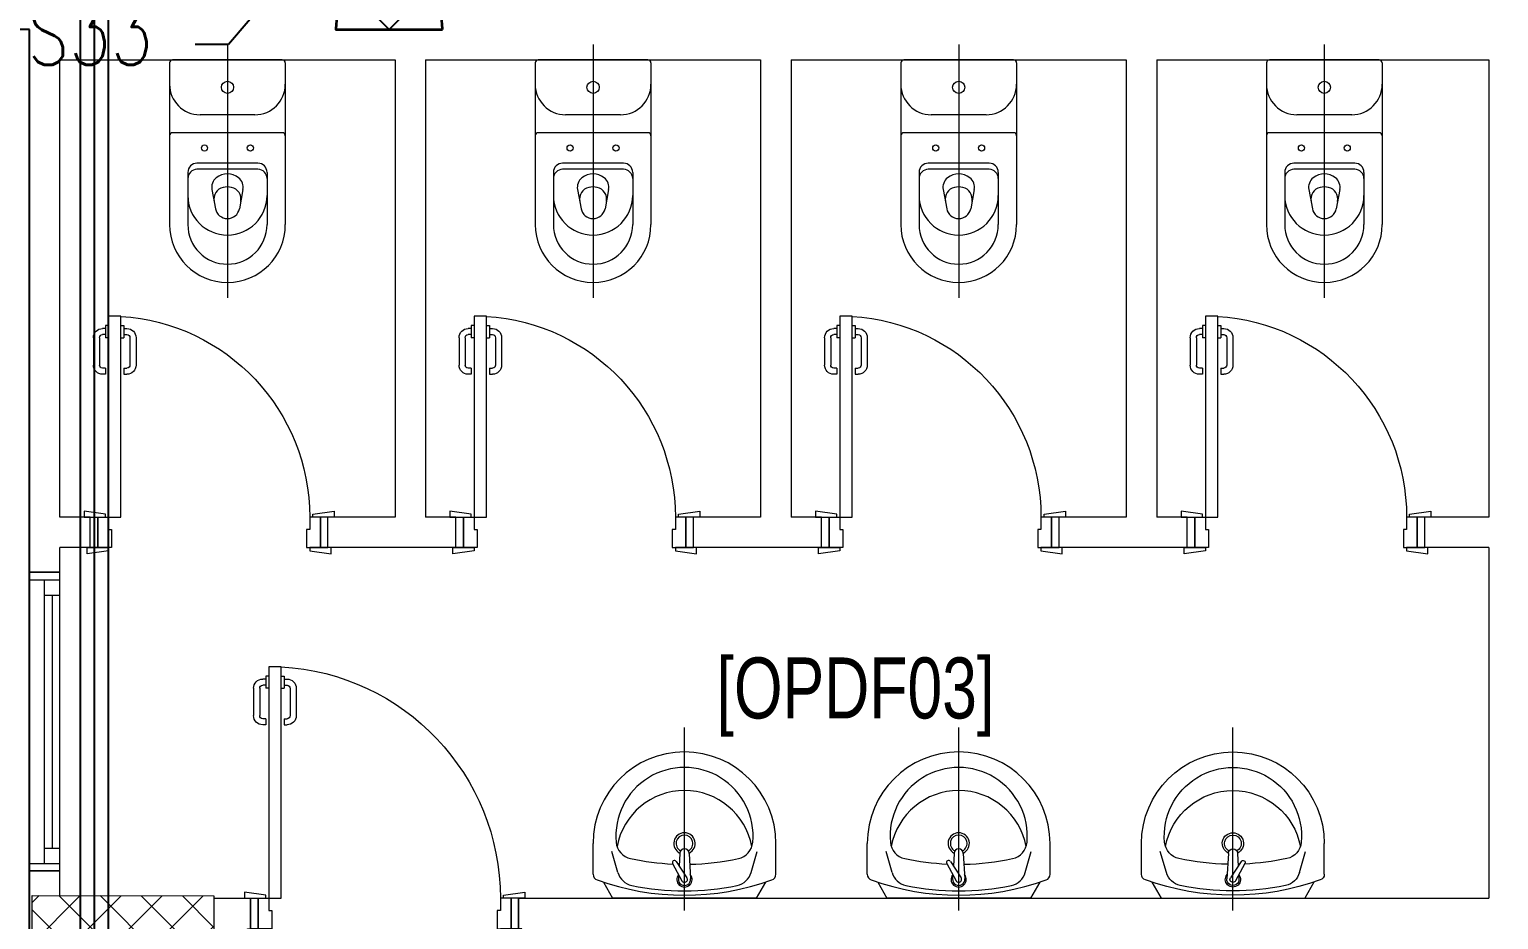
# Model space of a CAD drawing. Extents: x -12260 to 57327, y -29287 to 19916.
# Drawn here: x 5386 to 10208, y -5630 to -2710 of the extents above; entities that cross this region are included whole.
import ezdxf
from ezdxf import colors
from ezdxf.entities.mleader import LeaderData, LeaderLine
from ezdxf.enums import TextEntityAlignment as Align
from ezdxf.math import Vec2, Vec3

# ---------------------------------------------------------------- set-up
doc = ezdxf.new("R2010")
doc.units = 0
doc.header["$LTSCALE"] = 0.25
doc.linetypes.add('DASHDOT', pattern=[25.4, 12.7, -6.35, 0, -6.35])
doc.linetypes.add('HIDDEN', pattern=[9.525, 6.35, -3.175])
for name, color, linetype, lineweight in [('01-First Floor-FUR$0$72_EGR_BASE_TEXT', 252, 'Continuous', 5), ('01-First Floor-FUR$0$Aluminum', 251, 'Continuous', 5), ('01-First Floor-FUR$0$C-HYDR-CTCH', 251, 'Continuous', 5), ('01-First Floor-FUR$0$Hatch', 252, 'Continuous', 5), ('01-First Floor-FUR$0$SANIT', 250, 'Continuous', 5), ('01-First Floor-FUR$0$Walls', 251, 'Continuous', 5), ('01-First Floor-FUR$0$Wooden Joinery', 251, 'Continuous', 5), ('E-LITE-CIRC @ 100', 6, 'Continuous', 25), ('E-LITE-CLNG-CNDT', 6, 'DASHDOT', 35), ('E-LITE-EXIT-NUMB', 6, 'Continuous', 25), ('E-POWR-FLOR-CNDT', 6, 'HIDDEN', 25), ('E-POWR-WALL @ 100', 4, 'Continuous', 35)]:
    doc.layers.add(name, color=color, linetype=linetype, lineweight=lineweight)
doc.layers.add('01-First Floor-FUR$0$FALSE CEILING', color=251, linetype='Continuous')
doc.styles.add('01-First Floor-FUR$0$X3G_ENTITY_9F38', font='swisscl.ttf', dxfattribs={"height": 0.2})
doc.styles.add('DC_SIMPLEX', font='SIMPLEX.shx', dxfattribs={"width": 0.7})

# ---------------------------------------------------------------- blocks, each defined once
blk = doc.blocks.new('01-First Floor-FUR$0$A$C72370EFE')
at = {"layer": '01-First Floor-FUR$0$Wooden Joinery'}
for p, q in [((-0.01, -0.04), (-0.02, -0.04)), ((-0.01, -0.03), (-0.01, -0.07)), ((0, -0.03), (-0.01, -0.03)), ((0.04, -0.03), (0.05, -0.03)), ((0.05, -0.03), (0.05, -0.07)), ((0.05, -0.04), (0.06, -0.04)), ((-0.05, -0.07), (-0.05, -0.16)), ((-0.03, -0.07), (-0.03, -0.16)), ((-0.01, -0.06), (-0.02, -0.06)), ((0, -0.07), (-0.01, -0.07)), ((0.04, -0.07), (0.05, -0.07)), ((0.05, -0.06), (0.06, -0.06)), ((0.07, -0.07), (0.07, -0.16)), ((0.09, -0.07), (0.09, -0.16)), ((-0.01, -0.17), (-0.02, -0.17)), ((-0.01, -0.19), (-0.02, -0.19)), ((-0.01, -0.17), (-0.01, -0.19)), ((0.05, -0.17), (0.06, -0.17)), ((0.05, -0.17), (0.05, -0.19)), ((0.05, -0.19), (0.06, -0.19))]:
    blk.add_line(p, q, dxfattribs=at)
for centre, radius, start, end in [((-0.02, -0.07), 0.03, 90, 180), ((0.06, -0.07), 0.03, 0, 90), ((-0.02, -0.07), 0.01, 90, 180), ((0.06, -0.07), 0.01, 0, 90), ((-0.02, -0.16), 0.03, 180, 270), ((-0.02, -0.16), 0.01, 180, 270), ((0.06, -0.16), 0.01, 270, 0), ((0.06, -0.16), 0.03, 270, 0)]:
    blk.add_arc(centre, radius, start, end, dxfattribs=at)
blk = doc.blocks.new('01-First Floor-FUR$0$A$C268A7CF0')
at = {"layer": '01-First Floor-FUR$0$Wooden Joinery'}
for points in [[(80, 758.8), (80, 768.8), (10, 778.8), (10, 758.8)], [(740, 758.8), (740, 768.8), (810, 778.8), (810, 758.8)], [(70, 658.8), (70, 648.8), (0, 638.8), (0, 658.8)], [(120, 658.8), (120, 0), (80, 0), (80, 658.8)], [(750, 658.8), (750, 648.8), (820, 638.8), (820, 658.8)]]:
    blk.add_lwpolyline(points, close=True, dxfattribs=at)
for points in [[(45, 658.8), (45, 758.8), (20, 758.8), (20, 658.8), (45, 658.8)], [(45, 658.8), (80, 658.8), (80, 698.8), (90, 698.8), (90, 758.8), (45, 758.8), (45, 658.8)], [(775, 658.8), (740, 658.8), (740, 698.8), (730, 698.8), (730, 758.8), (775, 758.8), (775, 658.8)], [(775, 658.8), (775, 758.8), (800, 758.8), (800, 658.8), (775, 658.8)]]:
    blk.add_lwpolyline(points, dxfattribs=at)
blk.add_arc((80, 658.8), 660, 273.4748, 0, dxfattribs=at)
at = {"layer": '01-First Floor-FUR$0$Wooden Joinery', "xscale": 999.9999999998854, "yscale": 999.9999999998854, "zscale": 999.9999999998854, "rotation": 180}
blk.add_blockref('01-First Floor-FUR$0$A$C72370EFE', (120, 0), dxfattribs=at)
blk = doc.blocks.new('01-First Floor-FUR$0$A$C5FCA3E6B')
at = {"layer": '01-First Floor-FUR$0$Wooden Joinery'}
for points in [[(80, 858.9), (80, 868.9), (10, 878.9), (10, 858.9)], [(840, 858.9), (840, 868.9), (910, 878.9), (910, 858.9)], [(70, 758.9), (70, 748.9), (0, 738.9), (0, 758.9)], [(120, 758.9), (120, 0), (80, 0), (80, 758.9)], [(850, 758.9), (850, 748.9), (920, 738.9), (920, 758.9)]]:
    blk.add_lwpolyline(points, close=True, dxfattribs=at)
for points in [[(45, 758.9), (45, 858.9), (20, 858.9), (20, 758.9), (45, 758.9)], [(45, 758.9), (80, 758.9), (80, 798.9), (90, 798.9), (90, 858.9), (45, 858.9), (45, 758.9)], [(875, 758.9), (840, 758.9), (840, 798.9), (830, 798.9), (830, 858.9), (875, 858.9), (875, 758.9)], [(875, 758.9), (875, 858.9), (900, 858.9), (900, 758.9), (875, 758.9)]]:
    blk.add_lwpolyline(points, dxfattribs=at)
blk.add_arc((80, 758.9), 760, 273.0171, 0, dxfattribs=at)
at = {"layer": '01-First Floor-FUR$0$Wooden Joinery', "xscale": 999.9999999998854, "yscale": 999.9999999998854, "zscale": 999.9999999998854, "rotation": 180}
blk.add_blockref('01-First Floor-FUR$0$A$C72370EFE', (120, 0), dxfattribs=at)
blk = doc.blocks.new('01-First Floor-FUR$0$WC manta')
at = {"layer": '01-First Floor-FUR$0$SANIT'}
for p, q in [((-0.13, 0.18), (-0.13, -0.18)), ((-0.12, 0.19), (0.41, 0.19)), ((0.109, 0.18), (0.109, -0.18)), ((0.209, 0.1), (0.209, -0.1)), ((0.229, 0.1), (0.229, -0.1)), ((0.239, 0.13), (0.41, 0.13)), ((0.05, 0.09), (0.05, -0.09)), ((0.2955, 0.051), (0.3581, 0.0393)), ((-0.18, 0), (0.65, 0)), ((0.2955, -0.051), (0.3581, -0.0393)), ((0.239, -0.13), (0.41, -0.13)), ((-0.12, -0.19), (0.41, -0.19))]:
    blk.add_line(p, q, dxfattribs=at)
for centre, radius in [((0.159, 0.0752), 0.01), ((-0.04, 0), 0.02), ((0.159, -0.0753), 0.01)]:
    blk.add_circle(centre, radius, dxfattribs=at)
for centre, radius, start, end in [((-0.12, 0.18), 0.01, 90, 180), ((-0.05, 0.09), 0.1, 0, 90), ((0.119, 0.18), 0.01, 90, 180), ((0.41, 0), 0.19, 270, 90), ((0.239, 0.1), 0.03, 90, 180), ((0.259, 0.1), 0.03, 90, 180), ((0.3147, 0), 0.13, 270, 90), ((0.41, 0), 0.13, 270, 90), ((0.2882, 0.0117), 0.04, 79.4289, 141.525), ((0.3029, 0), 0.0588, 141.525, 218.475), ((0.3454, 0), 0.0588, 166.4176, 193.5824), ((0.3271, 0.0044), 0.04, 79.4289, 166.4176), ((0.3507, 0), 0.04, 280.5711, 79.4289), ((0.2882, -0.0117), 0.04, 218.475, 280.5711), ((0.3271, -0.0044), 0.04, 193.5824, 280.5711), ((-0.05, -0.09), 0.1, 270, 0), ((0.239, -0.1), 0.03, 180, 270), ((0.259, -0.1), 0.03, 180, 270), ((-0.12, -0.18), 0.01, 180, 270), ((0.119, -0.18), 0.01, 180, 270)]:
    blk.add_arc(centre, radius, start, end, dxfattribs=at)
blk = doc.blocks.new('01-First Floor-FUR$0$lav-manta 60')
at = {"layer": '01-First Floor-FUR$0$SANIT'}
for p, q in [((-0.2658, -0.0529), (-0.2358, 0)), ((-0.2358, 0), (0.2358, 0)), ((0, 0.04), (0, -0.56)), ((0.2658, -0.0529), (0.2358, 0)), ((-0.3, -0.0789), (-0.3, -0.18)), ((-0.2185, -0.0841), (-0.2383, -0.1537)), ((-0.015, -0.1473), (-0.0199, -0.064)), ((0.0274, -0.121), (-0.0078, -0.0673)), ((0.0389, -0.1142), (0.0087, -0.0575)), ((0.0191, -0.077), (0.0199, -0.064)), ((0.2185, -0.0841), (0.2383, -0.1537)), ((0.3, -0.0789), (0.3, -0.18)), ((0.015, -0.1473), (0.0174, -0.1057))]:
    blk.add_line(p, q, dxfattribs=at)
for centre, radius, start, end in [((0, -0.8557), 0.8457, 70.1771, 109.8229), ((-0.1608, -0.1006), 0.06, 101.8086, 164.0794), ((0, -0.8696), 0.8457, 78.1914, 101.8086), ((0, -0.0617), 0.025, 320.7474, 220.368), ((0, -0.0617), 0.02, 353.2671, 186.682), ((0.1608, -0.1006), 0.06, 15.9206, 78.1914), ((-0.28, -0.0789), 0.02, 109.8229, 180), ((0, -0.0617), 0.00966, 25.4127, 215.9577), ((0.28, -0.0789), 0.02, 0, 70.1771), ((-0.1645, -0.189), 0.06, 102.0883, 174.8142), ((0, -0.9572), 0.8457, 91.1572, 102.0883), ((0, -0.9572), 0.8457, 88.5486, 88.844), ((0.0332, -0.1176), 0.00666, 210.6852, 30.6852), ((0, -0.9572), 0.8457, 77.9117, 87.4274), ((0.1645, -0.189), 0.06, 5.1858, 77.9117), ((0, -0.18), 0.3, 180, 0), ((0, -0.2039), 0.2252, 174.8142, 5.1858), ((0, -0.1282), 0.2252, 190.6097, 349.3903), ((0, -0.18), 0.035, 115.3106, 64.6894), ((0, -0.18), 0.0275, 117.1496, 62.8504), ((0, -0.1473), 0.015, 180, 0)]:
    blk.add_arc(centre, radius, start, end, dxfattribs=at)
blk = doc.blocks.new('01-First Floor-FUR$0$A$C76ae8329')
at = {"layer": '01-First Floor-FUR$0$Aluminum'}
for p, q in [((202.1, 404.6), (1182.1, 404.6)), ((227.1, 404.6), (227.1, 304.6)), ((1157.1, 404.6), (1157.1, 304.6)), ((227.1, 354.6), (1157.1, 354.6)), ((277.1, 354.6), (277.1, 304.6)), ((1107.1, 354.6), (1107.1, 304.6)), ((202.1, 304.6), (1182.1, 304.6)), ((1107.1, 329.6), (277.1, 329.6))]:
    blk.add_line(p, q, dxfattribs=at)
at = {"layer": '01-First Floor-FUR$0$Walls'}
for p, q in [((202.1, 304.6), (202.1, 404.6)), ((202.1, 304.6), (202.1, 404.6)), ((202.1, 404.6), (202.1, 304.6)), ((1182.1, 304.6), (1182.1, 404.6)), ((1182.1, 304.6), (1182.1, 404.6)), ((1182.1, 404.6), (1182.1, 304.6))]:
    blk.add_line(p, q, dxfattribs=at)
blk = doc.blocks.new('01-First Floor-FUR')
at = {"layer": '01-First Floor-FUR$0$Hatch'}
h = blk.add_hatch(dxfattribs=at)
h.set_pattern_fill('ANSI37', color=256, scale=30)
h.set_pattern_definition([(45, (-1823.345, -13062.25), (-67.35192, 67.35192), []), (135, (-1823.345, -13062.25), (-67.35192, -67.35192), [])])
h.paths.add_polyline_path([(49129.3, 8855.6), (48525.4, 8847.5), (48529.3, 8559.1), (49133.2, 8567.2)])
h.paths.add_polyline_path([(41968.6, 8847.9), (41385, 8842.5), (41365.1, 8551.1), (41948.6, 8556.5)])
h.paths.add_polyline_path([(27591.6, 8840.5), (26992.5, 8836.4), (26986.8, 8543.4), (27585.9, 8547.5)])
h.paths.add_polyline_path([(34776.8, 8842.7), (34175.6, 8835.2), (34167.4, 8549.5), (34768.6, 8557)])
h.paths.add_polyline_path([(20372.4, 8849.8), (19765.9, 8827.9), (19780.4, 8535.4), (20386.9, 8557.2)])
h.paths.add_polyline_path([(13635.8, 8839.4), (12413.8, 8863.3), (12407.4, 8567.2), (13629.3, 8543.3)])
h.paths.add_polyline_path([(13649.8, 1639.3), (12434.8, 1623.6), (12421.4, 1331.2), (13636.4, 1346.9)])
h.paths.add_polyline_path([(13623.8, -5553.9), (12420.7, -5569.8), (12415, -5862.9), (13618.1, -5846.9)])
h.paths.add_polyline_path([(13642.3, -12752.6), (12445.6, -12764), (12448.4, -13058.5), (13645.1, -13047)])
h.paths.add_polyline_path([(6007.3, -12750.5), (5403.7, -12754.2), (5414.4, -13039.6), (6017.9, -13035.9)])
h.paths.add_polyline_path([(5991.8, -5552.5), (5395, -5550.9), (5394.9, -5852.1), (5991.7, -5853.6)])
h.paths.add_polyline_path([(6001.7, 1637.1), (5382.4, 1638.3), (5371.8, 1335.4), (5991.1, 1334.1)])
h.paths.add_polyline_path([(5978.4, 8816.5), (5377.7, 8830.9), (5374.1, 8541.3), (5974.8, 8526.8)])
h.paths.add_polyline_path([(-1220.7, 8814.6), (-1823.3, 8837.3), (-1821.5, 8549), (-1218.8, 8526.3)])
h.paths.add_polyline_path([(-1213, -5563.7), (-1815, -5570.7), (-1811.6, -5862.3), (-1209.6, -5855.3)])
h.paths.add_polyline_path([(-1195.5, -12758.3), (-1793.9, -12759.3), (-1789, -13060), (-1190.6, -13059)])
h.paths.add_polyline_path([(20391.2, -12745), (19785.5, -12758), (19791.3, -13059.2), (20396.9, -13046.2)])
h.paths.add_polyline_path([(20384.7, -5552.6), (19790.3, -5570.1), (19792.4, -5866.7), (20386.8, -5849.1)])
h.paths.add_polyline_path([(20376, 1655.5), (19777, 1647.8), (19781.1, 1347.6), (20380, 1355.3)])
h.paths.add_polyline_path([(27576.3, 1640.2), (26974.4, 1644.9), (26978.6, 1352.8), (27580.6, 1348.1)])
h.paths.add_polyline_path([(27580.1, -5542.5), (26976.2, -5560), (26989.7, -5860.1), (27589.8, -5839.1)])
h.paths.add_polyline_path([(27596.2, -12758.5), (26992.3, -12751.9), (26990, -13037.6), (27593.8, -13044.2)])
h.paths.add_polyline_path([(34794.7, -12748), (34197.4, -12762.6), (34206.4, -13062.3), (34803.7, -13047.7)])
h.paths.add_polyline_path([(34787.4, -5559.7), (34186.1, -5557.7), (34187.2, -5855), (34788.5, -5856.9)])
h.paths.add_polyline_path([(34750.9, 1644.2), (34170.1, 1648.9), (34189.8, 1359), (34770.6, 1354.3)])
h.paths.add_polyline_path([(41954.3, 1643.4), (41356.7, 1657.2), (41358.7, 1365.3), (41956.3, 1351.5)])
h.paths.add_polyline_path([(41955.3, -5555.1), (41386.9, -5562.7), (41388.7, -5856.9), (41957.1, -5849.3)])
h.paths.add_polyline_path([(41992.3, -12752.3), (41387.1, -12754.9), (41388.4, -13059.5), (41993.7, -13056.8)])
h.paths.add_polyline_path([(49166.6, -12752.8), (48578.6, -12736.7), (48565.4, -13043.9), (49153.3, -13060)])
h.paths.add_polyline_path([(49150.8, -5553.4), (48547.6, -5552.3), (48545.6, -5848.8), (49148.8, -5849.9)])
at = {"layer": '01-First Floor-FUR$0$C-HYDR-CTCH', "elevation": 0, "flags": 128}
blk.add_lwpolyline([(5395, -5550.9), (5991.8, -5552.5), (5991.7, -5853.6), (5394.9, -5852.1), (5395, -5550.9)], dxfattribs=at)
at = {"layer": '01-First Floor-FUR$0$FALSE CEILING'}
blk.add_lwpolyline([(5386, -2710), (-1584, -2710), (-1584.1, -12827.2), (5385.9, -12827.2)], close=True, dxfattribs=at)
at = {"layer": '01-First Floor-FUR$0$Walls'}
for p, q in [((5386, -6060), (5386, -2710)), ((5486, -4310), (5486, -2810)), ((5486, -2810), (6586, -2810)), ((6586, -2810), (6586, -4310)), ((6686, -2810), (7786, -2810)), ((6686, -2810), (6686, -4310)), ((7786, -2810), (7786, -4310)), ((7886, -2810), (8986, -2810)), ((7886, -2810), (7886, -4310)), ((8986, -2810), (8986, -4310)), ((9086, -2810), (10176, -2810)), ((9086, -2810), (9086, -4310)), ((10176, -2810), (10176, -4310)), ((5586, -4310), (5486, -4310)), ((5586, -4410), (5586, -4310)), ((6366, -4410), (6366, -4310)), ((6586, -4310), (6366, -4310)), ((6786, -4310), (6686, -4310)), ((6786, -4410), (6786, -4310)), ((7786, -4310), (7566, -4310)), ((7566, -4410), (7566, -4310)), ((7986, -4310), (7886, -4310)), ((7986, -4410), (7986, -4310)), ((8986, -4310), (8766, -4310)), ((8766, -4410), (8766, -4310)), ((9186, -4310), (9086, -4310)), ((9186, -4410), (9186, -4310)), ((10176, -4310), (9966, -4310)), ((9966, -4410), (9966, -4310)), ((5586, -4410), (5486, -4410)), ((5486, -5551.1), (5486, -4410)), ((6786, -4410), (6366, -4410)), ((7986, -4410), (7566, -4410)), ((9186, -4410), (8766, -4410)), ((10176, -4410), (9966, -4410)), ((10176, -4410), (10176, -5560)), ((5991.8, -5560, 0), (6111.8, -5560, 0)), ((6111.8, -5560, 0), (6111.8, -5660, 0)), ((6991.8, -5560, 0), (6991.8, -5660, 0)), ((6991.8, -5560, 0), (10176, -5560))]:
    blk.add_line(p, q, dxfattribs=at)
at = {"rotation": 90}
blk.add_blockref('01-First Floor-FUR$0$A$C76ae8329', (5790.6, -5672.7), dxfattribs=at)
at = {"layer": '01-First Floor-FUR$0$SANIT'}
for name, p, xscale, yscale, zscale, rotation in [('01-First Floor-FUR$0$WC manta', (6036, -2940), 999.9999999999995, 999.9999999999995, 999.9999999999995, 270), ('01-First Floor-FUR$0$WC manta', (7236, -2940), 999.9999999999995, 999.9999999999995, 999.9999999999995, 270), ('01-First Floor-FUR$0$WC manta', (8436, -2940), 999.9999999999995, 999.9999999999995, 999.9999999999995, 270), ('01-First Floor-FUR$0$WC manta', (9636, -2940), 999.9999999999995, 999.9999999999995, 999.9999999999995, 270), ('01-First Floor-FUR$0$lav-manta 60', (7536, -5560.1), 1000.000000000223, 1000.000000000223, 1000.000000000223, 180), ('01-First Floor-FUR$0$lav-manta 60', (8436, -5560.1), 1000.000000000223, 1000.000000000223, 1000.000000000223, 180), ('01-First Floor-FUR$0$lav-manta 60', (9336, -5560.1), -1000.000000000223, 1000.000000000223, 1000.000000000223, 180)]:
    blk.add_blockref(name, p, dxfattribs=dict(at, xscale=xscale, yscale=yscale, zscale=zscale, rotation=rotation))
at = {"layer": '01-First Floor-FUR$0$Wooden Joinery', "xscale": -1, "rotation": 180}
for name, p in [('01-First Floor-FUR$0$A$C268A7CF0', (5566, -3651.2)), ('01-First Floor-FUR$0$A$C268A7CF0', (6766, -3651.2)), ('01-First Floor-FUR$0$A$C268A7CF0', (7966, -3651.2)), ('01-First Floor-FUR$0$A$C268A7CF0', (9166, -3651.2)), ('01-First Floor-FUR$0$A$C5FCA3E6B', (6091.8, -4801.1, 0))]:
    blk.add_blockref(name, p, dxfattribs=at)
at = {"layer": '01-First Floor-FUR$0$72_EGR_BASE_TEXT', "insert": (8097.1, -4770.2), "char_height": 200, "attachment_point": 2, "style": '01-First Floor-FUR$0$X3G_ENTITY_9F38'}
blk.add_mtext('[OPDF03]', dxfattribs=at)
blk = doc.blocks.new('*U34')
blk.add_line((1.75, 0), (3.25, 0))
blk.add_lwpolyline([(0, -1.75, 1), (0, 1.75)], format="xyb", close=True)
at = {"layer": 'Defpoints'}
for p, q in [((2.475, 2.474), (0, 0)), ((0.759, 2.475), (0.758, -2.475)), ((2.474, -2.475), (0, 0))]:
    blk.add_line(p, q, dxfattribs=at)
at = {"layer": 'E-LITE-EXIT-NUMB', "style": 'DC_SIMPLEX', "width": 0.7, "flags": 8}
blk.add_attdef('TYPE', text='', height=2, rotation=360, dxfattribs=at).set_placement((-2.682, 5.238), align=Align.RIGHT)
blk.add_attdef('CIRCUIT', (2.682, 5.238), '', height=2, rotation=360, dxfattribs=at)
blk = doc.blocks.new('ARR0W')
at = {"color": 45}
blk.add_ellipse((0, 0), major_axis=(0.4, 0), ratio=0.4, dxfattribs=at)
at = {"color": 45, "ltscale": 0.5}
blk.add_solid([(-1.4, 0.167), (-0.4, 0), (-1.4, -0.167)], dxfattribs=at)

msp = doc.modelspace()

# ---------------------------------------------------------------- linework, layer by layer
at = {"layer": 'E-POWR-FLOR-CNDT', "elevation": 0}
msp.add_lwpolyline([(5552.5, 516.4), (5552.5, -7313.3)], dxfattribs=at)
for points in [[(5598.4, 516.4), (5598.4, -6951.6, 0.414214), (5673.4, -7026.6), (12098.2, -7026.6, -0.414214), (12173.2, -7101.6), (12173.2, -7260)], [(5644.2, 516.4), (5644.2, -6837.5, 0.414214), (5719.2, -6912.5), (12629.1, -6912.5, -0.198912), (12682.2, -6934.5), (12784, -7036.3)]]:
    msp.add_lwpolyline(points, format="xyb", dxfattribs=at)

# ---------------------------------------------------------------- block references
at = {"layer": 'E-LITE-CLNG-CNDT'}
msp.add_blockref('01-First Floor-FUR', (0, 0), dxfattribs=at)
at = {"layer": 'E-POWR-WALL @ 100', "xscale": 100, "yscale": 100, "zscale": 100, "rotation": 90.00000000000001}
msp.add_blockref('*U34', (6566.9, -2710), dxfattribs=at)

# ---------------------------------------------------------------- leaders
at = {"layer": 'E-LITE-CIRC @ 100'}
ml = msp.add_multileader_mtext('Standard', dxfattribs=at)
ml.set_content('{\\Fdc_el_romans|c0;\\W0.8;TO\\Fromans|c0; \\Fsimplex|c0;LP-F1/S33}', color=256, style='DC_SIMPLEX')
ml.set_leader_properties()
ml.set_arrow_properties(name='ARR0W')
ml.build(insert=Vec2(0, 0))
ml.multileader.update_dxf_attribs({"dogleg_length": 200, "arrow_head_size": 140, "scale": 100})
ctx = ml.context
ctx.base_point, ctx.scale, ctx.char_height, ctx.arrow_head_size, ctx.landing_gap_size, ctx.plane_origin, ctx.plane_x_axis, ctx.plane_y_axis = Vec3(3860.1, -2759.3, 0), 100, 200, 140, 140, Vec3(28816.3, 3175.3, 0), Vec3(1, -0.000001, 0), Vec3(0.000001, 1, 0)
ctx.text_align_type = 2
notes = []
notes.append((ctx, [(1, (1, 1, 0), (6039.4, -2759.3, 0), (-1, 0.000001, 0), 108.8, [(0, [(6319.5, -2431.4, 0)], 0, [])])]))
ctx.mtext.insert, ctx.mtext.text_direction, ctx.mtext.rotation, ctx.mtext.alignment, ctx.mtext.flow_direction = Vec3(5790.6, -2625.9, 0), Vec3(1, -0.000001, 0), 6.283185, 3, 5
for ctx, leaders in notes:
    for number, flags, end, landing, length, lines in leaders:
        leader = LeaderData()
        leader.index, (leader.has_last_leader_line, leader.has_dogleg_vector, leader.attachment_direction) = number, flags
        leader.last_leader_point, leader.dogleg_vector, leader.dogleg_length = Vec3(end), Vec3(landing), length
        for number, points, colour, breaks in lines:
            line = LeaderLine()
            line.index, line.vertices, line.color, line.breaks = number, Vec3.list(points), colors.encode_raw_color(colour), breaks
            leader.lines.append(line)
        ctx.leaders.append(leader)

doc.saveas('drawing.dxf')
